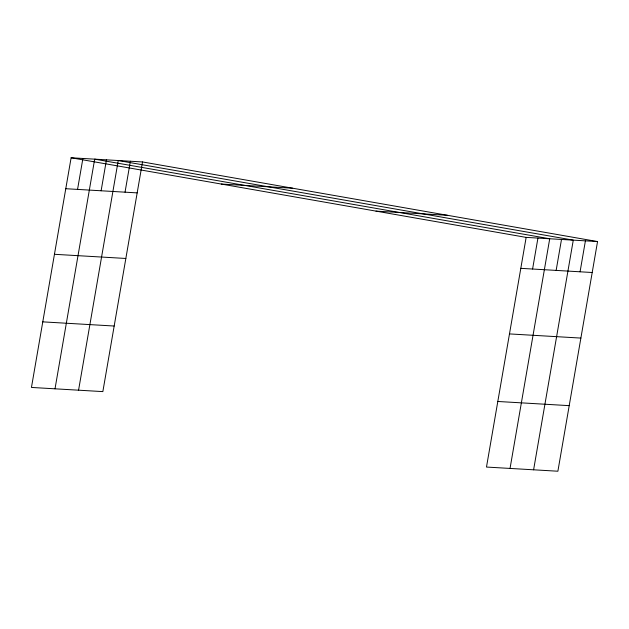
<?xml version="1.0" encoding="UTF-8"?>
<svg xmlns="http://www.w3.org/2000/svg" width="629" height="629" viewBox="0 0 629 629"><rect width="100%" height="100%" fill="white"/><g stroke="black" fill="none" stroke-linecap="round" stroke-linejoin="round"><path stroke-width="0.94" d="M142.516 161.944L71.116 157.777L31.45 387.44L102.849 391.608L142.516 161.944L597.55 241.56L557.884 471.223L486.484 467.056L526.151 237.392L597.55 241.56M77.556 189.408L82.902 158.461M55.014 388.808L94.68 159.153L549.715 238.768L510.04 468.432M101.12 190.784L106.458 159.837M78.57 390.184L118.244 160.529L573.278 240.144L533.604 469.808M125.037 192.175L130.376 161.236M532.59 269.023L537.937 238.084M556.146 270.399L561.493 239.46M580.064 271.799L585.41 240.852M221.282 184.045L292.682 188.22M65.778 188.716L137.169 192.883M375.993 211.124L447.392 215.291M520.804 268.339L592.204 272.506M54.448 254.297L125.847 258.464M509.482 333.913L580.881 338.08M42.78 321.859L114.171 326.026M497.806 401.475L569.206 405.65M71.116 157.777L526.151 237.392"/></g></svg>
